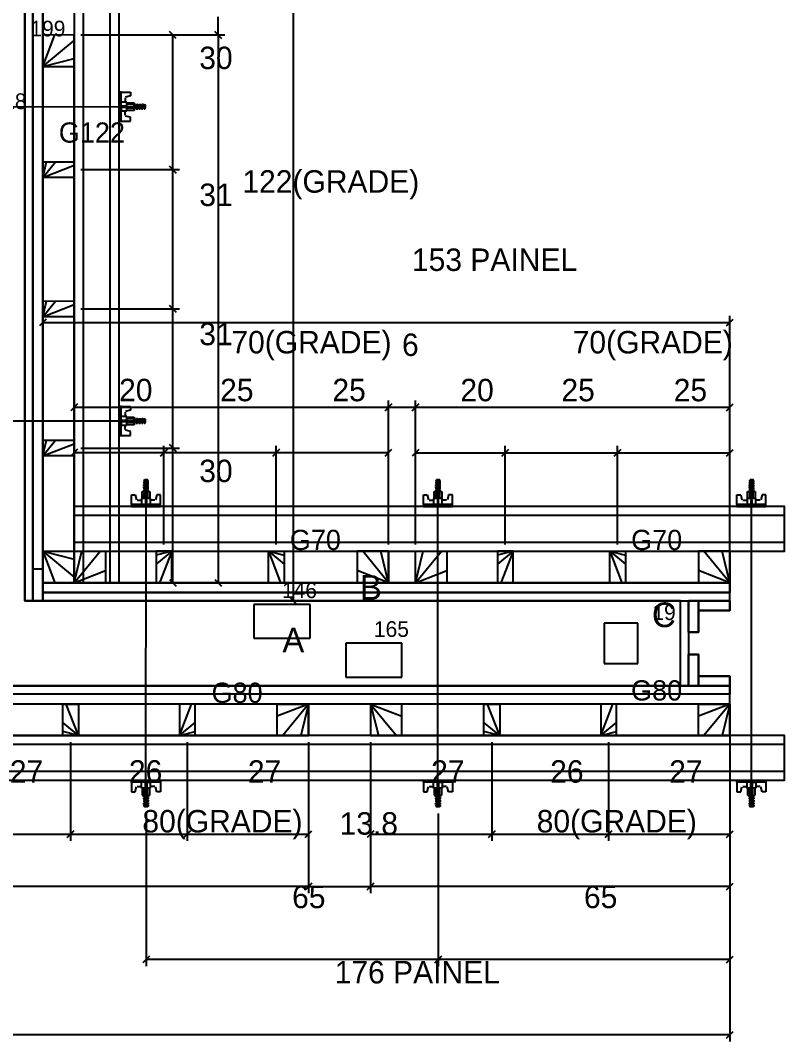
# Model space of a CAD drawing. Header units: metres. Extents: x 2184 to 8074, y 3881 to 5760.
# Drawn here: x 5577.9 to 5918.2, y 5028.8 to 5483.7 of the extents above; entities that cross this region are included whole.
import ezdxf

# ---------------------------------------------------------------- set-up
doc = ezdxf.new("R2010")
doc.units = ezdxf.units.M

msp = doc.modelspace()

# ---------------------------------------------------------------- linework, layer by layer
at = {"layer": 'CHAPA', "color": 1}
for points in [[(5579.84, 5645.24), (5579.84, 5225.24), (5583.44, 5225.24), (5583.44, 5645.24), (5579.84, 5645.24)], [(5587.84, 5225.24), (5893.84, 5225.24), (5893.84, 5228.84), (5587.84, 5228.84), (5587.84, 5225.24)], [(5875.44, 5187.24), (5871.84, 5187.24), (5871.84, 5225.24), (5875.44, 5225.24), (5875.44, 5187.24)], [(5541.84, 5187.24), (5893.84, 5187.24), (5893.84, 5183.64), (5541.84, 5183.64), (5541.84, 5187.24)]]:
    msp.add_lwpolyline(points, dxfattribs=at)
at = {"layer": 'CONCRETO', "color": 2}
msp.add_lwpolyline([(5871.84, 5187.24), (5871.84, 5225.24), (5579.84, 5225.24), (5579.84, 5623.24), (5541.84, 5623.24), (5541.84, 5187.24), (5871.84, 5187.24)], dxfattribs=at)
at = {"layer": 'COTA', "color": 241}
for p, q in [((5699.33, 5645.24), (5699.33, 5225.24)), ((5665.97, 5477.25), (5665.97, 5485.26)), ((5604.83, 5477.25), (5668.97, 5477.25)), ((5604.84, 5477.25), (5648.78, 5477.25)), ((5604.84, 5477.25), (5668.97, 5477.25)), ((5645.78, 5417.25), (5645.78, 5477.25)), ((5665.97, 5477.25), (5665.97, 5233.25)), ((5604.84, 5417.25), (5648.78, 5417.25)), ((5604.84, 5417.25), (5648.78, 5417.25)), ((5645.78, 5355.25), (5645.78, 5417.25)), ((5604.84, 5355.25), (5648.78, 5355.25)), ((5604.84, 5355.25), (5648.78, 5355.25)), ((5645.78, 5293.25), (5645.78, 5355.25)), ((5587.84, 5228.24), (5587.84, 5352.11)), ((5893.84, 5228.24), (5893.84, 5352.11)), ((5587.84, 5349.11), (5893.84, 5349.11)), ((5601.85, 5250.22), (5601.85, 5314.37)), ((5741.85, 5250.25), (5741.85, 5314.37)), ((5741.85, 5250.25), (5741.85, 5314.36)), ((5753.84, 5250.24), (5753.84, 5314.36)), ((5753.84, 5250.21), (5753.84, 5314.36)), ((5893.84, 5250.23), (5893.84, 5314.36)), ((5741.85, 5311.37), (5601.85, 5311.37)), ((5753.84, 5311.36), (5741.85, 5311.36)), ((5893.84, 5311.36), (5753.84, 5311.36)), ((5601.85, 5250.25), (5601.85, 5294.18)), ((5601.85, 5291.18), (5641.85, 5291.18)), ((5604.84, 5293.25), (5648.78, 5293.25)), ((5604.84, 5293.25), (5648.78, 5293.25)), ((5641.85, 5250.25), (5641.85, 5294.18)), ((5641.85, 5250.25), (5641.85, 5294.18)), ((5641.85, 5291.18), (5691.85, 5291.18)), ((5645.78, 5233.25), (5645.78, 5293.25)), ((5691.85, 5250.25), (5691.85, 5294.18)), ((5691.85, 5250.25), (5691.85, 5294.18)), ((5691.85, 5291.18), (5741.85, 5291.18)), ((5741.85, 5250.25), (5741.85, 5294.18)), ((5753.84, 5250.24), (5753.84, 5294.16)), ((5753.84, 5291.16), (5793.84, 5291.16)), ((5793.84, 5250.24), (5793.84, 5294.16)), ((5793.84, 5250.24), (5793.84, 5294.16)), ((5793.84, 5291.16), (5843.84, 5291.16)), ((5843.84, 5250.24), (5843.84, 5294.16)), ((5843.84, 5250.24), (5843.84, 5294.16)), ((5843.84, 5291.16), (5893.84, 5291.16)), ((5893.84, 5250.23), (5893.84, 5294.16)), ((5604.85, 5233.25), (5648.78, 5233.25)), ((5604.85, 5233.25), (5668.97, 5233.25)), ((5590.84, 5225.24), (5702.33, 5225.24)), ((5893.84, 5176.19), (5893.84, 5028.83)), ((5893.84, 5176.19), (5893.84, 5062.36)), ((5600.22, 5162.19), (5600.22, 5118.27)), ((5600.22, 5162.19), (5600.22, 5118.27)), ((5652.22, 5162.19), (5652.22, 5118.27)), ((5652.22, 5162.19), (5652.22, 5118.27)), ((5706.22, 5162.2), (5706.22, 5094.97)), ((5706.22, 5162.2), (5706.22, 5118.27)), ((5706.24, 5162.19), (5706.24, 5094.97)), ((5733.82, 5162.19), (5733.82, 5118.27)), ((5733.82, 5162.19), (5733.82, 5094.97)), ((5733.84, 5162.24), (5733.84, 5094.97)), ((5787.82, 5162.19), (5787.82, 5118.27)), ((5787.82, 5162.19), (5787.82, 5118.27)), ((5839.82, 5162.19), (5839.82, 5118.27)), ((5839.82, 5162.19), (5839.82, 5118.27)), ((5893.82, 5162.2), (5893.82, 5118.27)), ((5893.84, 5162.19), (5893.84, 5094.97)), ((5633.91, 5130.44), (5633.91, 5062.36)), ((5763.91, 5130.44), (5763.91, 5062.36)), ((5763.91, 5130.44), (5763.91, 5062.36)), ((5546.22, 5121.27), (5600.22, 5121.27)), ((5600.22, 5121.27), (5652.22, 5121.27)), ((5652.22, 5121.27), (5706.22, 5121.27)), ((5733.82, 5121.27), (5787.82, 5121.27)), ((5787.82, 5121.27), (5839.82, 5121.27)), ((5839.82, 5121.27), (5893.82, 5121.27)), ((5706.22, 5097.97), (5546.22, 5097.97)), ((5706.24, 5097.97), (5733.84, 5097.97)), ((5893.84, 5097.97), (5733.82, 5097.97)), ((5763.91, 5065.36), (5633.91, 5065.36)), ((5893.84, 5065.36), (5763.91, 5065.36)), ((5893.84, 5031.83), (5541.84, 5031.83))]:
    msp.add_line(p, q, dxfattribs=at)
at = {"layer": 'COTA'}
for p, q in [((5647.28, 5475.75), (5644.28, 5478.75)), ((5667.47, 5475.75), (5664.47, 5478.75)), ((5664.47, 5478.75), (5667.47, 5475.75)), ((5644.28, 5418.75), (5647.28, 5415.75)), ((5647.28, 5415.75), (5644.28, 5418.75)), ((5647.28, 5353.75), (5644.28, 5356.75)), ((5644.28, 5356.75), (5647.28, 5353.75)), ((5589.34, 5350.61), (5586.34, 5347.61)), ((5892.34, 5347.61), (5895.34, 5350.61)), ((5603.35, 5312.87), (5600.35, 5309.87)), ((5740.35, 5309.87), (5743.35, 5312.87)), ((5743.35, 5312.86), (5740.35, 5309.86)), ((5752.34, 5309.86), (5755.34, 5312.86)), ((5755.34, 5312.86), (5752.34, 5309.86)), ((5892.34, 5309.86), (5895.34, 5312.86)), ((5603.35, 5292.68), (5600.35, 5289.68)), ((5643.35, 5292.68), (5640.35, 5289.68)), ((5640.35, 5289.68), (5643.35, 5292.68)), ((5644.28, 5294.75), (5647.28, 5291.75)), ((5647.28, 5291.75), (5644.28, 5294.75)), ((5690.35, 5289.68), (5693.35, 5292.68)), ((5693.35, 5292.68), (5690.35, 5289.68)), ((5740.35, 5289.68), (5743.35, 5292.68)), ((5755.34, 5292.66), (5752.34, 5289.66)), ((5795.34, 5292.66), (5792.34, 5289.66)), ((5792.34, 5289.66), (5795.34, 5292.66)), ((5842.34, 5289.66), (5845.34, 5292.66)), ((5845.34, 5292.66), (5842.34, 5289.66)), ((5892.34, 5289.66), (5895.34, 5292.66)), ((5644.28, 5234.75), (5647.28, 5231.75)), ((5664.47, 5234.75), (5667.47, 5231.75)), ((5697.83, 5226.74), (5700.83, 5223.74)), ((5601.72, 5122.77), (5598.72, 5119.77)), ((5598.72, 5119.77), (5601.72, 5122.77)), ((5653.72, 5122.77), (5650.72, 5119.77)), ((5650.72, 5119.77), (5653.72, 5122.77)), ((5704.72, 5119.77), (5707.72, 5122.77)), ((5735.32, 5122.77), (5732.32, 5119.77)), ((5786.32, 5119.77), (5789.32, 5122.77)), ((5789.32, 5122.77), (5786.32, 5119.77)), ((5838.32, 5119.77), (5841.32, 5122.77)), ((5841.32, 5122.77), (5838.32, 5119.77)), ((5892.32, 5119.77), (5895.32, 5122.77)), ((5704.72, 5096.47), (5707.72, 5099.47)), ((5707.74, 5099.47), (5704.74, 5096.47)), ((5735.32, 5099.47), (5732.32, 5096.47)), ((5732.34, 5096.47), (5735.34, 5099.47)), ((5892.34, 5096.47), (5895.34, 5099.47)), ((5635.41, 5066.86), (5632.41, 5063.86)), ((5762.41, 5063.86), (5765.41, 5066.86)), ((5765.41, 5066.86), (5762.41, 5063.86)), ((5892.34, 5063.86), (5895.34, 5066.86)), ((5892.34, 5030.33), (5895.34, 5033.33))]:
    msp.add_line(p, q, dxfattribs=at)
at = {"layer": 'COTA', "color": 180}
for p, q in [((5681.88, 5223.54), (5681.88, 5208.54)), ((5706.88, 5223.54), (5681.88, 5223.54)), ((5706.88, 5208.54), (5706.88, 5223.54)), ((5852.84, 5215.24), (5837.84, 5215.24)), ((5837.84, 5215.24), (5837.84, 5197.24)), ((5852.84, 5197.24), (5852.84, 5215.24)), ((5681.88, 5208.54), (5706.88, 5208.54)), ((5722.81, 5206.24), (5722.81, 5191.24)), ((5747.81, 5206.24), (5722.81, 5206.24)), ((5747.81, 5191.24), (5747.81, 5206.24)), ((5837.84, 5197.24), (5852.84, 5197.24)), ((5722.81, 5191.24), (5747.81, 5191.24))]:
    msp.add_line(p, q, dxfattribs=at)
at = {"layer": 'Hachura'}
for p, q in [((5622.74, 5451.78), (5621.83, 5451.78)), ((5621.83, 5451.78), (5621.83, 5438.88)), ((5622.75, 5451.64), (5621.83, 5451.64)), ((5622.75, 5451.43), (5621.83, 5451.43)), ((5622.75, 5451.09), (5621.83, 5451.09)), ((5621.83, 5450.83), (5621.83, 5443.01)), ((5622.75, 5450.63), (5621.83, 5450.63)), ((5622.75, 5449.79), (5621.83, 5449.79)), ((5622.74, 5451.78), (5626.99, 5451.78)), ((5622.74, 5438.88), (5622.74, 5451.78)), ((5626.99, 5450.1), (5624.78, 5449.52)), ((5626.99, 5451.78), (5626.99, 5450.1)), ((5622.75, 5448.35), (5621.83, 5448.35)), ((5622.74, 5445.32), (5621.83, 5445.32)), ((5622.61, 5446.3), (5622.18, 5446.3)), ((5625.32, 5447.26), (5622.74, 5447.26)), ((5624.74, 5445.53), (5622.74, 5445.53)), ((5622.74, 5445.33), (5622.74, 5443.39)), ((5624.54, 5449.21), (5624.54, 5447.26)), ((5625.32, 5443.39), (5625.32, 5447.26)), ((5625.32, 5447.26), (5625.32, 5447.01)), ((5625.32, 5447.26), (5625.32, 5447.01)), ((5625.32, 5447.01), (5628.54, 5447.01)), ((5628.54, 5446.23), (5625.32, 5446.23)), ((5628.47, 5447.01), (5628.47, 5443.65)), ((5628.54, 5447.01), (5628.54, 5443.65)), ((5629.19, 5446.23), (5628.54, 5446.23)), ((5629.51, 5444.3), (5628.54, 5446.23)), ((5628.54, 5445.46), (5629.17, 5444.19)), ((5628.54, 5445.2), (5628.99, 5444.3)), ((5629.19, 5446.23), (5630.15, 5444.3)), ((5629.26, 5446.33), (5630.34, 5444.19)), ((5630.58, 5444.22), (5629.49, 5446.39)), ((5630.13, 5446.23), (5629.7, 5446.23)), ((5630.67, 5444.3), (5629.7, 5446.23)), ((5630.13, 5446.23), (5630.35, 5446.23)), ((5630.35, 5446.23), (5631.31, 5444.3)), ((5630.43, 5446.33), (5631.5, 5444.19)), ((5631.74, 5444.22), (5630.65, 5446.39)), ((5631.83, 5444.3), (5630.86, 5446.23)), ((5630.86, 5446.23), (5631.51, 5446.23)), ((5631.51, 5446.23), (5632.47, 5444.3)), ((5631.59, 5446.33), (5632.66, 5444.19)), ((5632.9, 5444.22), (5631.82, 5446.39)), ((5632.99, 5444.3), (5632.02, 5446.23)), ((5632.67, 5446.23), (5632.02, 5446.23)), ((5632.99, 5444.3), (5632.02, 5446.23)), ((5632.67, 5446.23), (5633.31, 5444.94)), ((5632.75, 5446.33), (5633.31, 5445.2)), ((5633.31, 5445.72), (5632.98, 5446.39)), ((5633.31, 5445.97), (5633.18, 5446.23)), ((5633.31, 5446.23), (5633.31, 5444.29)), ((5633.31, 5446.23), (5633.63, 5445.91)), ((5633.63, 5444.62), (5633.63, 5445.91)), ((5622.75, 5442.29), (5621.83, 5442.29)), ((5622.75, 5440.87), (5621.83, 5440.87)), ((5621.98, 5444.37), (5622.42, 5444.37)), ((5622.42, 5444.37), (5622.63, 5444.37)), ((5622.74, 5445.02), (5624.74, 5445.02)), ((5622.74, 5444.04), (5622.74, 5444.68)), ((5622.74, 5438.88), (5622.74, 5444.04)), ((5622.74, 5443.39), (5625.32, 5443.39)), ((5624.54, 5441.45), (5624.54, 5443.39)), ((5626.99, 5440.56), (5624.78, 5441.14)), ((5628.54, 5444.68), (5625.32, 5444.68)), ((5628.54, 5443.65), (5625.32, 5443.65)), ((5628.54, 5444.3), (5628.99, 5444.3)), ((5629.51, 5444.3), (5630.15, 5444.3)), ((5630.67, 5444.3), (5631.31, 5444.3)), ((5631.1, 5444.3), (5631.31, 5444.3)), ((5631.83, 5444.3), (5632.47, 5444.3)), ((5632.99, 5444.3), (5633.31, 5444.3)), ((5633.31, 5444.29), (5633.63, 5444.62)), ((5622.75, 5440.03), (5621.83, 5440.03)), ((5622.75, 5439.57), (5621.83, 5439.57)), ((5622.75, 5439.23), (5621.83, 5439.23)), ((5622.75, 5439.02), (5621.83, 5439.02)), ((5621.83, 5438.88), (5626.97, 5438.88)), ((5626.99, 5438.88), (5626.99, 5440.56)), ((5622.73, 5311.64), (5621.8, 5311.64)), ((5622.73, 5311.43), (5621.8, 5311.43)), ((5622.73, 5311.09), (5621.8, 5311.09)), ((5622.73, 5310.63), (5621.8, 5310.63)), ((5622.73, 5309.79), (5621.8, 5309.79)), ((5622.71, 5311.78), (5621.81, 5311.78)), ((5621.81, 5311.78), (5621.81, 5298.88)), ((5621.81, 5310.83), (5621.81, 5303.01)), ((5622.71, 5311.78), (5626.97, 5311.78)), ((5622.71, 5298.88), (5622.71, 5311.78)), ((5624.52, 5309.21), (5624.52, 5307.26)), ((5626.97, 5310.1), (5624.76, 5309.52)), ((5626.97, 5311.78), (5626.97, 5310.1)), ((5622.73, 5308.35), (5621.81, 5308.35)), ((5622.71, 5305.32), (5621.81, 5305.32)), ((5621.96, 5304.37), (5622.39, 5304.37)), ((5622.58, 5306.3), (5622.15, 5306.3)), ((5622.39, 5304.37), (5622.6, 5304.37)), ((5625.29, 5307.26), (5622.71, 5307.26)), ((5624.71, 5305.53), (5622.71, 5305.53)), ((5622.71, 5305.33), (5622.71, 5303.39)), ((5622.71, 5305.02), (5624.71, 5305.02)), ((5622.71, 5304.04), (5622.71, 5304.68)), ((5625.29, 5307.26), (5625.29, 5307.01)), ((5625.29, 5307.26), (5625.29, 5307.01)), ((5625.29, 5303.39), (5625.29, 5307.26)), ((5625.29, 5307.01), (5628.51, 5307.01)), ((5628.51, 5306.23), (5625.29, 5306.23)), ((5628.51, 5304.68), (5625.29, 5304.68)), ((5628.45, 5307.01), (5628.45, 5303.65)), ((5628.51, 5307.01), (5628.51, 5303.65)), ((5629.48, 5304.3), (5628.51, 5306.23)), ((5629.16, 5306.23), (5628.51, 5306.23)), ((5628.51, 5305.46), (5629.15, 5304.19)), ((5628.51, 5305.2), (5628.97, 5304.3)), ((5628.51, 5304.3), (5628.97, 5304.3)), ((5629.16, 5306.23), (5630.13, 5304.3)), ((5629.24, 5306.33), (5630.31, 5304.19)), ((5630.55, 5304.22), (5629.47, 5306.39)), ((5629.48, 5304.3), (5630.13, 5304.3)), ((5630.11, 5306.23), (5629.67, 5306.23)), ((5630.64, 5304.3), (5629.67, 5306.23)), ((5630.11, 5306.23), (5630.32, 5306.23)), ((5630.32, 5306.23), (5631.29, 5304.3)), ((5630.4, 5306.33), (5631.47, 5304.19)), ((5631.71, 5304.22), (5630.63, 5306.39)), ((5630.64, 5304.3), (5631.29, 5304.3)), ((5631.8, 5304.3), (5630.84, 5306.23)), ((5630.84, 5306.23), (5631.48, 5306.23)), ((5631.08, 5304.3), (5631.29, 5304.3)), ((5631.48, 5306.23), (5632.45, 5304.3)), ((5631.56, 5306.33), (5632.63, 5304.19)), ((5632.87, 5304.22), (5631.79, 5306.39)), ((5631.8, 5304.3), (5632.45, 5304.3)), ((5632.96, 5304.3), (5632, 5306.23)), ((5632.96, 5304.3), (5632, 5306.23)), ((5632.64, 5306.23), (5632, 5306.23)), ((5632.64, 5306.23), (5633.29, 5304.94)), ((5632.72, 5306.33), (5633.29, 5305.2)), ((5633.29, 5305.72), (5632.95, 5306.39)), ((5632.96, 5304.3), (5633.29, 5304.3)), ((5633.29, 5305.97), (5633.16, 5306.23)), ((5633.28, 5306.23), (5633.28, 5304.29)), ((5633.28, 5306.23), (5633.61, 5305.91)), ((5633.28, 5304.29), (5633.61, 5304.62)), ((5633.61, 5304.62), (5633.61, 5305.91)), ((5622.73, 5302.29), (5621.8, 5302.29)), ((5622.73, 5300.87), (5621.8, 5300.87)), ((5622.73, 5300.03), (5621.8, 5300.03)), ((5622.73, 5299.57), (5621.8, 5299.57)), ((5622.71, 5298.88), (5622.71, 5304.04)), ((5622.71, 5303.39), (5625.29, 5303.39)), ((5624.52, 5301.45), (5624.52, 5303.39)), ((5626.97, 5300.56), (5624.76, 5301.14)), ((5628.51, 5303.65), (5625.29, 5303.65)), ((5626.97, 5298.88), (5626.97, 5300.56)), ((5622.73, 5299.23), (5621.8, 5299.23)), ((5622.73, 5299.02), (5621.8, 5299.02)), ((5621.81, 5298.88), (5626.94, 5298.88)), ((5633.46, 5278.72), (5632.78, 5278.38)), ((5634.95, 5278.3), (5632.78, 5277.22)), ((5634.95, 5277.14), (5632.78, 5276.06)), ((5632.84, 5278.15), (5633.97, 5278.72)), ((5632.84, 5276.99), (5634.98, 5278.06)), ((5632.84, 5275.83), (5634.98, 5276.9)), ((5632.94, 5278.71), (5633.27, 5279.04)), ((5633.2, 5278.72), (5632.94, 5278.59)), ((5632.94, 5278.07), (5634.23, 5278.72)), ((5632.94, 5278.71), (5634.88, 5278.71)), ((5634.88, 5278.39), (5632.94, 5277.43)), ((5634.88, 5278.39), (5632.94, 5277.43)), ((5632.94, 5278.07), (5632.94, 5277.43)), ((5632.94, 5276.91), (5634.88, 5277.88)), ((5634.88, 5277.23), (5632.94, 5276.27)), ((5632.94, 5276.27), (5632.94, 5276.91)), ((5634.56, 5279.04), (5633.27, 5279.04)), ((5634.88, 5278.71), (5634.56, 5279.04)), ((5634.88, 5278.39), (5634.88, 5278.72)), ((5634.88, 5277.23), (5634.88, 5277.88)), ((5763.46, 5278.72), (5762.78, 5278.38)), ((5764.95, 5278.3), (5762.78, 5277.22)), ((5764.95, 5277.14), (5762.78, 5276.06)), ((5762.84, 5278.15), (5763.97, 5278.72)), ((5762.84, 5276.99), (5764.98, 5278.06)), ((5762.84, 5275.83), (5764.98, 5276.9)), ((5762.94, 5278.71), (5763.27, 5279.04)), ((5763.2, 5278.72), (5762.94, 5278.59)), ((5762.94, 5278.07), (5764.23, 5278.72)), ((5762.94, 5278.71), (5764.88, 5278.71)), ((5764.88, 5278.39), (5762.94, 5277.43)), ((5764.88, 5278.39), (5762.94, 5277.43)), ((5762.94, 5278.07), (5762.94, 5277.43)), ((5762.94, 5276.91), (5764.88, 5277.88)), ((5764.88, 5277.23), (5762.94, 5276.27)), ((5762.94, 5276.27), (5762.94, 5276.91)), ((5764.56, 5279.04), (5763.27, 5279.04)), ((5764.88, 5278.71), (5764.56, 5279.04)), ((5764.88, 5278.39), (5764.88, 5278.72)), ((5764.88, 5277.23), (5764.88, 5277.88)), ((5903.06, 5278.72), (5902.38, 5278.38)), ((5904.55, 5278.3), (5902.38, 5277.22)), ((5904.55, 5277.14), (5902.38, 5276.06)), ((5902.44, 5278.15), (5903.57, 5278.72)), ((5902.44, 5276.99), (5904.58, 5278.06)), ((5902.44, 5275.83), (5904.58, 5276.9)), ((5902.54, 5278.71), (5902.87, 5279.04)), ((5902.54, 5278.07), (5903.83, 5278.72)), ((5902.8, 5278.72), (5902.54, 5278.59)), ((5902.54, 5278.71), (5904.48, 5278.71)), ((5904.48, 5278.39), (5902.54, 5277.43)), ((5904.48, 5278.39), (5902.54, 5277.43)), ((5902.54, 5278.07), (5902.54, 5277.43)), ((5902.54, 5276.91), (5904.48, 5277.88)), ((5904.48, 5277.23), (5902.54, 5276.27)), ((5902.54, 5276.27), (5902.54, 5276.91)), ((5904.16, 5279.04), (5902.87, 5279.04)), ((5904.48, 5278.71), (5904.16, 5279.04)), ((5904.48, 5278.39), (5904.48, 5278.72)), ((5904.48, 5277.23), (5904.48, 5277.88)), ((5627.4, 5268.14), (5627.4, 5272.4)), ((5627.4, 5272.4), (5629.07, 5272.4)), ((5629.07, 5272.4), (5629.65, 5270.19)), ((5632.17, 5273.94), (5635.52, 5273.94)), ((5632.17, 5270.72), (5632.17, 5273.94)), ((5632.17, 5273.88), (5635.52, 5273.88)), ((5634.95, 5275.98), (5632.78, 5274.9)), ((5632.84, 5274.67), (5634.98, 5275.74)), ((5632.94, 5275.75), (5634.88, 5276.72)), ((5634.88, 5276.07), (5632.94, 5275.11)), ((5632.94, 5275.54), (5632.94, 5275.75)), ((5632.94, 5274.59), (5634.88, 5275.56)), ((5632.94, 5275.54), (5632.94, 5275.11)), ((5634.88, 5274.91), (5632.94, 5273.94)), ((5632.94, 5274.59), (5632.94, 5273.94)), ((5632.94, 5273.94), (5632.94, 5270.72)), ((5633.72, 5273.94), (5634.98, 5274.58)), ((5633.97, 5273.94), (5634.88, 5274.4)), ((5634.49, 5273.94), (5634.49, 5270.72)), ((5634.88, 5276.07), (5634.88, 5276.72)), ((5634.88, 5276.51), (5634.88, 5276.72)), ((5634.88, 5274.91), (5634.88, 5275.56)), ((5634.88, 5273.94), (5634.88, 5274.4)), ((5635.52, 5273.94), (5635.52, 5270.72)), ((5638.62, 5272.4), (5638.04, 5270.19)), ((5640.29, 5272.4), (5638.62, 5272.4)), ((5640.29, 5267.24), (5640.29, 5272.37)), ((5757.4, 5268.14), (5757.4, 5272.4)), ((5757.4, 5272.4), (5759.07, 5272.4)), ((5759.07, 5272.4), (5759.65, 5270.19)), ((5762.17, 5273.94), (5765.52, 5273.94)), ((5762.17, 5270.72), (5762.17, 5273.94)), ((5762.17, 5273.88), (5765.52, 5273.88)), ((5764.95, 5275.98), (5762.78, 5274.9)), ((5762.84, 5274.67), (5764.98, 5275.74)), ((5762.94, 5275.75), (5764.88, 5276.72)), ((5764.88, 5276.07), (5762.94, 5275.11)), ((5762.94, 5275.54), (5762.94, 5275.75)), ((5762.94, 5274.59), (5764.88, 5275.56)), ((5762.94, 5275.54), (5762.94, 5275.11)), ((5764.88, 5274.91), (5762.94, 5273.94)), ((5762.94, 5274.59), (5762.94, 5273.94)), ((5762.94, 5273.94), (5762.94, 5270.72)), ((5763.72, 5273.94), (5764.98, 5274.58)), ((5763.97, 5273.94), (5764.88, 5274.4)), ((5764.49, 5273.94), (5764.49, 5270.72)), ((5764.88, 5276.07), (5764.88, 5276.72)), ((5764.88, 5276.51), (5764.88, 5276.72)), ((5764.88, 5274.91), (5764.88, 5275.56)), ((5764.88, 5273.94), (5764.88, 5274.4)), ((5765.52, 5273.94), (5765.52, 5270.72)), ((5768.62, 5272.4), (5768.04, 5270.19)), ((5770.29, 5272.4), (5768.62, 5272.4)), ((5770.29, 5267.24), (5770.29, 5272.37)), ((5897, 5268.14), (5897, 5272.4)), ((5897, 5272.4), (5898.67, 5272.4)), ((5898.67, 5272.4), (5899.25, 5270.19)), ((5901.77, 5273.94), (5905.12, 5273.94)), ((5901.77, 5270.72), (5901.77, 5273.94)), ((5901.77, 5273.88), (5905.12, 5273.88)), ((5904.55, 5275.98), (5902.38, 5274.9)), ((5902.44, 5274.67), (5904.58, 5275.74)), ((5902.54, 5275.75), (5904.48, 5276.72)), ((5904.48, 5276.07), (5902.54, 5275.11)), ((5902.54, 5275.54), (5902.54, 5275.75)), ((5902.54, 5274.59), (5904.48, 5275.56)), ((5902.54, 5275.54), (5902.54, 5275.11)), ((5904.48, 5274.91), (5902.54, 5273.94)), ((5902.54, 5274.59), (5902.54, 5273.94)), ((5902.54, 5273.94), (5902.54, 5270.72)), ((5903.32, 5273.94), (5904.58, 5274.58)), ((5903.57, 5273.94), (5904.48, 5274.4)), ((5904.09, 5273.94), (5904.09, 5270.72)), ((5904.48, 5276.51), (5904.48, 5276.72)), ((5904.48, 5276.07), (5904.48, 5276.72)), ((5904.48, 5274.91), (5904.48, 5275.56)), ((5904.48, 5273.94), (5904.48, 5274.4)), ((5905.12, 5273.94), (5905.12, 5270.72)), ((5908.22, 5272.4), (5907.64, 5270.19)), ((5909.89, 5272.4), (5908.22, 5272.4)), ((5909.89, 5267.24), (5909.89, 5272.37)), ((5627.4, 5268.14), (5627.4, 5267.24)), ((5640.29, 5268.14), (5627.4, 5268.14)), ((5627.53, 5268.16), (5627.53, 5267.23)), ((5627.74, 5268.16), (5627.74, 5267.23)), ((5628.08, 5268.16), (5628.08, 5267.23)), ((5628.54, 5268.16), (5628.54, 5267.23)), ((5629.39, 5268.16), (5629.39, 5267.23)), ((5629.97, 5269.95), (5631.91, 5269.95)), ((5630.82, 5268.16), (5630.82, 5267.24)), ((5631.91, 5270.72), (5632.17, 5270.72)), ((5631.91, 5270.72), (5631.91, 5268.14)), ((5631.91, 5270.72), (5632.17, 5270.72)), ((5635.78, 5270.72), (5631.91, 5270.72)), ((5632.87, 5268.01), (5632.87, 5267.58)), ((5633.64, 5270.14), (5633.64, 5268.14)), ((5633.85, 5268.14), (5633.85, 5267.24)), ((5633.85, 5268.14), (5635.78, 5268.14)), ((5634.16, 5268.14), (5634.16, 5270.14)), ((5635.14, 5268.14), (5634.49, 5268.14)), ((5634.81, 5267.82), (5634.81, 5268.03)), ((5634.81, 5267.39), (5634.81, 5267.82)), ((5640.29, 5268.14), (5635.14, 5268.14)), ((5635.78, 5268.14), (5635.78, 5270.72)), ((5637.72, 5269.95), (5635.78, 5269.95)), ((5636.89, 5268.16), (5636.89, 5267.23)), ((5638.3, 5268.16), (5638.3, 5267.23)), ((5639.14, 5268.16), (5639.14, 5267.23)), ((5639.61, 5268.16), (5639.61, 5267.23)), ((5639.94, 5268.16), (5639.94, 5267.23)), ((5640.15, 5268.16), (5640.15, 5267.23)), ((5770.29, 5268.14), (5757.4, 5268.14)), ((5757.4, 5268.14), (5757.4, 5267.24)), ((5757.53, 5268.16), (5757.53, 5267.23)), ((5757.74, 5268.16), (5757.74, 5267.23)), ((5758.08, 5268.16), (5758.08, 5267.23)), ((5758.54, 5268.16), (5758.54, 5267.23)), ((5759.39, 5268.16), (5759.39, 5267.23)), ((5759.97, 5269.95), (5761.91, 5269.95)), ((5760.82, 5268.16), (5760.82, 5267.24)), ((5761.91, 5270.72), (5762.17, 5270.72)), ((5765.78, 5270.72), (5761.91, 5270.72)), ((5761.91, 5270.72), (5762.17, 5270.72)), ((5761.91, 5270.72), (5761.91, 5268.14)), ((5762.87, 5268.01), (5762.87, 5267.58)), ((5763.64, 5270.14), (5763.64, 5268.14)), ((5763.85, 5268.14), (5763.85, 5267.24)), ((5763.85, 5268.14), (5765.78, 5268.14)), ((5764.16, 5268.14), (5764.16, 5270.14)), ((5765.14, 5268.14), (5764.49, 5268.14)), ((5764.81, 5267.82), (5764.81, 5268.03)), ((5764.81, 5267.39), (5764.81, 5267.82)), ((5770.29, 5268.14), (5765.14, 5268.14)), ((5765.78, 5268.14), (5765.78, 5270.72)), ((5767.72, 5269.95), (5765.78, 5269.95)), ((5766.89, 5268.16), (5766.89, 5267.23)), ((5768.3, 5268.16), (5768.3, 5267.23)), ((5769.14, 5268.16), (5769.14, 5267.23)), ((5769.61, 5268.16), (5769.61, 5267.23)), ((5769.94, 5268.16), (5769.94, 5267.23)), ((5770.15, 5268.16), (5770.15, 5267.23)), ((5897, 5268.14), (5897, 5267.24)), ((5909.89, 5268.14), (5897, 5268.14)), ((5897.13, 5268.16), (5897.13, 5267.23)), ((5897.34, 5268.16), (5897.34, 5267.23)), ((5897.68, 5268.16), (5897.68, 5267.23)), ((5898.14, 5268.16), (5898.14, 5267.23)), ((5898.99, 5268.16), (5898.99, 5267.23)), ((5899.57, 5269.95), (5901.51, 5269.95)), ((5900.42, 5268.16), (5900.42, 5267.24)), ((5905.38, 5270.72), (5901.51, 5270.72)), ((5901.51, 5270.72), (5901.51, 5268.14)), ((5901.51, 5270.72), (5901.77, 5270.72)), ((5901.51, 5270.72), (5901.77, 5270.72)), ((5902.47, 5268.01), (5902.47, 5267.58)), ((5903.24, 5270.14), (5903.24, 5268.14)), ((5903.44, 5268.14), (5905.38, 5268.14)), ((5903.45, 5268.14), (5903.45, 5267.24)), ((5903.76, 5268.14), (5903.76, 5270.14)), ((5904.73, 5268.14), (5904.09, 5268.14)), ((5904.4, 5267.82), (5904.4, 5268.03)), ((5904.4, 5267.39), (5904.4, 5267.82)), ((5909.89, 5268.14), (5904.73, 5268.14)), ((5905.38, 5268.14), (5905.38, 5270.72)), ((5907.32, 5269.95), (5905.38, 5269.95)), ((5906.48, 5268.16), (5906.48, 5267.23)), ((5907.9, 5268.16), (5907.9, 5267.23)), ((5908.74, 5268.16), (5908.74, 5267.23)), ((5909.21, 5268.16), (5909.21, 5267.23)), ((5909.54, 5268.16), (5909.54, 5267.23)), ((5909.75, 5268.16), (5909.75, 5267.23)), ((5627.4, 5267.24), (5640.29, 5267.24)), ((5628.35, 5267.24), (5636.16, 5267.24)), ((5757.4, 5267.24), (5770.29, 5267.24)), ((5758.35, 5267.24), (5766.16, 5267.24)), ((5897, 5267.24), (5909.89, 5267.24)), ((5897.95, 5267.24), (5905.76, 5267.24)), ((5627.39, 5145.24), (5640.28, 5145.24)), ((5627.39, 5144.33), (5627.39, 5145.24)), ((5627.53, 5144.32), (5627.53, 5145.24)), ((5627.74, 5144.32), (5627.74, 5145.24)), ((5628.07, 5144.32), (5628.07, 5145.24)), ((5628.34, 5145.24), (5636.16, 5145.24)), ((5628.54, 5144.32), (5628.54, 5145.24)), ((5629.38, 5144.32), (5629.38, 5145.24)), ((5630.81, 5144.32), (5630.81, 5145.24)), ((5632.86, 5144.46), (5632.86, 5144.89)), ((5633.84, 5144.33), (5633.84, 5145.24)), ((5634.8, 5145.09), (5634.8, 5144.65)), ((5636.88, 5144.32), (5636.88, 5145.24)), ((5638.29, 5144.32), (5638.29, 5145.24)), ((5639.14, 5144.32), (5639.14, 5145.24)), ((5639.6, 5144.32), (5639.6, 5145.24)), ((5639.94, 5144.32), (5639.94, 5145.24)), ((5640.15, 5144.32), (5640.15, 5145.24)), ((5640.28, 5145.24), (5640.28, 5140.1)), ((5757.39, 5144.33), (5757.39, 5145.24)), ((5757.39, 5145.24), (5770.28, 5145.24)), ((5757.53, 5144.32), (5757.53, 5145.24)), ((5757.74, 5144.32), (5757.74, 5145.24)), ((5758.07, 5144.32), (5758.07, 5145.24)), ((5758.34, 5145.24), (5766.16, 5145.24)), ((5758.54, 5144.32), (5758.54, 5145.24)), ((5759.38, 5144.32), (5759.38, 5145.24)), ((5760.81, 5144.32), (5760.81, 5145.24)), ((5762.86, 5144.46), (5762.86, 5144.89)), ((5763.84, 5144.33), (5763.84, 5145.24)), ((5764.8, 5145.09), (5764.8, 5144.65)), ((5766.88, 5144.32), (5766.88, 5145.24)), ((5768.29, 5144.32), (5768.29, 5145.24)), ((5769.14, 5144.32), (5769.14, 5145.24)), ((5769.6, 5144.32), (5769.6, 5145.24)), ((5769.94, 5144.32), (5769.94, 5145.24)), ((5770.15, 5144.32), (5770.15, 5145.24)), ((5770.28, 5145.24), (5770.28, 5140.1)), ((5897, 5144.33), (5897, 5145.24)), ((5897, 5145.24), (5909.89, 5145.24)), ((5897.13, 5144.32), (5897.13, 5145.24)), ((5897.34, 5144.32), (5897.34, 5145.24)), ((5897.68, 5144.32), (5897.68, 5145.24)), ((5897.95, 5145.24), (5905.76, 5145.24)), ((5898.14, 5144.32), (5898.14, 5145.24)), ((5898.99, 5144.32), (5898.99, 5145.24)), ((5900.42, 5144.32), (5900.42, 5145.24)), ((5902.47, 5144.46), (5902.47, 5144.89)), ((5903.45, 5144.33), (5903.45, 5145.24)), ((5904.4, 5145.09), (5904.4, 5144.65)), ((5906.49, 5144.32), (5906.49, 5145.24)), ((5907.9, 5144.32), (5907.9, 5145.24)), ((5908.74, 5144.32), (5908.74, 5145.24)), ((5909.21, 5144.32), (5909.21, 5145.24)), ((5909.54, 5144.32), (5909.54, 5145.24)), ((5909.75, 5144.32), (5909.75, 5145.24)), ((5909.89, 5145.24), (5909.89, 5140.1)), ((5627.39, 5144.33), (5627.39, 5140.08)), ((5640.29, 5144.33), (5627.39, 5144.33)), ((5629.07, 5140.08), (5629.65, 5142.29)), ((5629.96, 5142.53), (5631.91, 5142.53)), ((5631.9, 5141.75), (5631.9, 5144.33)), ((5631.9, 5141.75), (5632.16, 5141.75)), ((5631.9, 5141.75), (5632.16, 5141.75)), ((5635.77, 5141.75), (5631.9, 5141.75)), ((5632.16, 5141.75), (5632.16, 5138.53)), ((5632.94, 5138.53), (5632.94, 5141.75)), ((5633.64, 5142.34), (5633.64, 5144.33)), ((5633.84, 5144.33), (5635.77, 5144.33)), ((5634.15, 5144.33), (5634.15, 5142.34)), ((5635.13, 5144.33), (5634.48, 5144.33)), ((5634.48, 5138.53), (5634.48, 5141.75)), ((5634.8, 5144.65), (5634.8, 5144.44)), ((5640.29, 5144.33), (5635.13, 5144.33)), ((5635.52, 5138.53), (5635.52, 5141.75)), ((5635.77, 5144.33), (5635.77, 5141.75)), ((5637.72, 5142.53), (5635.77, 5142.53)), ((5638.61, 5140.08), (5638.03, 5142.29)), ((5770.29, 5144.33), (5757.39, 5144.33)), ((5757.39, 5144.33), (5757.39, 5140.08)), ((5759.07, 5140.08), (5759.65, 5142.29)), ((5759.96, 5142.53), (5761.91, 5142.53)), ((5761.9, 5141.75), (5761.9, 5144.33)), ((5761.9, 5141.75), (5762.16, 5141.75)), ((5761.9, 5141.75), (5762.16, 5141.75)), ((5765.77, 5141.75), (5761.9, 5141.75)), ((5762.16, 5141.75), (5762.16, 5138.53)), ((5762.94, 5138.53), (5762.94, 5141.75)), ((5763.64, 5142.34), (5763.64, 5144.33)), ((5763.84, 5144.33), (5765.77, 5144.33)), ((5764.15, 5144.33), (5764.15, 5142.34)), ((5765.13, 5144.33), (5764.48, 5144.33)), ((5764.48, 5138.53), (5764.48, 5141.75)), ((5764.8, 5144.65), (5764.8, 5144.44)), ((5770.29, 5144.33), (5765.13, 5144.33)), ((5765.52, 5138.53), (5765.52, 5141.75)), ((5765.77, 5144.33), (5765.77, 5141.75)), ((5767.72, 5142.53), (5765.77, 5142.53)), ((5768.61, 5140.08), (5768.03, 5142.29)), ((5909.89, 5144.33), (5897, 5144.33)), ((5897, 5144.33), (5897, 5140.08)), ((5898.67, 5140.08), (5899.25, 5142.29)), ((5899.57, 5142.53), (5901.51, 5142.53)), ((5901.51, 5141.75), (5901.51, 5144.33)), ((5901.51, 5141.75), (5901.77, 5141.75)), ((5905.38, 5141.75), (5901.51, 5141.75)), ((5901.51, 5141.75), (5901.77, 5141.75)), ((5901.77, 5141.75), (5901.77, 5138.53)), ((5902.54, 5138.53), (5902.54, 5141.75)), ((5903.24, 5142.34), (5903.24, 5144.33)), ((5903.45, 5144.33), (5905.38, 5144.33)), ((5903.76, 5144.33), (5903.76, 5142.34)), ((5904.74, 5144.33), (5904.09, 5144.33)), ((5904.09, 5138.53), (5904.09, 5141.75)), ((5904.4, 5144.65), (5904.4, 5144.44)), ((5909.89, 5144.33), (5904.74, 5144.33)), ((5905.12, 5138.53), (5905.12, 5141.75)), ((5905.38, 5144.33), (5905.38, 5141.75)), ((5907.32, 5142.53), (5905.38, 5142.53)), ((5908.22, 5140.08), (5907.64, 5142.29)), ((5627.39, 5140.08), (5629.07, 5140.08)), ((5632.16, 5138.6), (5635.52, 5138.6)), ((5632.16, 5138.53), (5635.52, 5138.53)), ((5634.94, 5136.49), (5632.78, 5137.58)), ((5634.94, 5135.33), (5632.78, 5136.42)), ((5632.84, 5137.81), (5634.98, 5136.74)), ((5632.84, 5136.64), (5634.98, 5135.57)), ((5634.87, 5137.56), (5632.94, 5138.53)), ((5632.94, 5137.88), (5632.94, 5138.53)), ((5632.94, 5137.88), (5634.87, 5136.92)), ((5634.87, 5136.4), (5632.94, 5137.37)), ((5632.94, 5136.94), (5632.94, 5137.37)), ((5632.94, 5136.94), (5632.94, 5136.72)), ((5632.94, 5136.72), (5634.87, 5135.76)), ((5634.87, 5135.24), (5632.94, 5136.21)), ((5632.94, 5136.21), (5632.94, 5135.56)), ((5633.71, 5138.53), (5634.98, 5137.9)), ((5633.97, 5138.53), (5634.87, 5138.08)), ((5634.87, 5138.53), (5634.87, 5138.08)), ((5634.87, 5137.56), (5634.87, 5136.92)), ((5634.87, 5136.4), (5634.87, 5135.76)), ((5634.87, 5135.97), (5634.87, 5135.76)), ((5640.29, 5140.08), (5638.61, 5140.08)), ((5757.39, 5140.08), (5759.07, 5140.08)), ((5762.16, 5138.6), (5765.52, 5138.6)), ((5762.16, 5138.53), (5765.52, 5138.53)), ((5764.94, 5136.49), (5762.78, 5137.58)), ((5764.94, 5135.33), (5762.78, 5136.42)), ((5762.84, 5137.81), (5764.98, 5136.74)), ((5762.84, 5136.64), (5764.98, 5135.57)), ((5762.94, 5137.88), (5762.94, 5138.53)), ((5764.87, 5137.56), (5762.94, 5138.53)), ((5762.94, 5137.88), (5764.87, 5136.92)), ((5764.87, 5136.4), (5762.94, 5137.37)), ((5762.94, 5136.94), (5762.94, 5137.37)), ((5762.94, 5136.94), (5762.94, 5136.72)), ((5762.94, 5136.72), (5764.87, 5135.76)), ((5762.94, 5136.21), (5762.94, 5135.56)), ((5764.87, 5135.24), (5762.94, 5136.21)), ((5763.71, 5138.53), (5764.98, 5137.9)), ((5763.97, 5138.53), (5764.87, 5138.08)), ((5764.87, 5138.53), (5764.87, 5138.08)), ((5764.87, 5137.56), (5764.87, 5136.92)), ((5764.87, 5136.4), (5764.87, 5135.76)), ((5764.87, 5135.97), (5764.87, 5135.76)), ((5770.29, 5140.08), (5768.61, 5140.08)), ((5897, 5140.08), (5898.67, 5140.08)), ((5901.77, 5138.6), (5905.12, 5138.6)), ((5901.77, 5138.53), (5905.12, 5138.53)), ((5904.55, 5136.49), (5902.38, 5137.58)), ((5904.55, 5135.33), (5902.38, 5136.42)), ((5902.44, 5137.81), (5904.58, 5136.74)), ((5902.44, 5136.64), (5904.58, 5135.57)), ((5902.54, 5137.88), (5902.54, 5138.53)), ((5904.48, 5137.56), (5902.54, 5138.53)), ((5902.54, 5137.88), (5904.48, 5136.92)), ((5902.54, 5136.94), (5902.54, 5137.37)), ((5904.48, 5136.4), (5902.54, 5137.37)), ((5902.54, 5136.94), (5902.54, 5136.72)), ((5902.54, 5136.72), (5904.48, 5135.76)), ((5904.48, 5135.24), (5902.54, 5136.21)), ((5902.54, 5136.21), (5902.54, 5135.56)), ((5903.32, 5138.53), (5904.58, 5137.9)), ((5903.57, 5138.53), (5904.48, 5138.08)), ((5904.48, 5138.53), (5904.48, 5138.08)), ((5904.48, 5137.56), (5904.48, 5136.92)), ((5904.48, 5136.4), (5904.48, 5135.76)), ((5904.48, 5135.97), (5904.48, 5135.76)), ((5909.89, 5140.08), (5908.22, 5140.08)), ((5634.94, 5134.17), (5632.78, 5135.26)), ((5633.45, 5133.76), (5632.78, 5134.09)), ((5632.84, 5135.48), (5634.98, 5134.41)), ((5632.84, 5134.32), (5633.97, 5133.76)), ((5632.94, 5135.56), (5634.87, 5134.6)), ((5634.87, 5134.08), (5632.94, 5135.05)), ((5632.94, 5134.4), (5632.94, 5135.05)), ((5634.87, 5134.08), (5632.94, 5135.05)), ((5632.94, 5134.4), (5634.23, 5133.76)), ((5633.19, 5133.76), (5632.94, 5133.89)), ((5632.94, 5133.76), (5633.26, 5133.44)), ((5632.94, 5133.76), (5634.87, 5133.76)), ((5634.55, 5133.44), (5633.26, 5133.44)), ((5634.87, 5133.76), (5634.55, 5133.44)), ((5634.87, 5135.24), (5634.87, 5134.6)), ((5634.87, 5134.08), (5634.87, 5133.76)), ((5764.94, 5134.17), (5762.78, 5135.26)), ((5763.45, 5133.76), (5762.78, 5134.09)), ((5762.84, 5135.48), (5764.98, 5134.41)), ((5762.84, 5134.32), (5763.97, 5133.76)), ((5762.94, 5135.56), (5764.87, 5134.6)), ((5764.87, 5134.08), (5762.94, 5135.05)), ((5762.94, 5134.4), (5762.94, 5135.05)), ((5764.87, 5134.08), (5762.94, 5135.05)), ((5762.94, 5134.4), (5764.23, 5133.76)), ((5763.19, 5133.76), (5762.94, 5133.89)), ((5762.94, 5133.76), (5764.87, 5133.76)), ((5762.94, 5133.76), (5763.26, 5133.44)), ((5764.55, 5133.44), (5763.26, 5133.44)), ((5764.87, 5133.76), (5764.55, 5133.44)), ((5764.87, 5135.24), (5764.87, 5134.6)), ((5764.87, 5134.08), (5764.87, 5133.76)), ((5904.55, 5134.17), (5902.38, 5135.26)), ((5903.06, 5133.76), (5902.38, 5134.09)), ((5902.44, 5135.48), (5904.58, 5134.41)), ((5902.44, 5134.32), (5903.57, 5133.76)), ((5902.54, 5135.56), (5904.48, 5134.6)), ((5904.48, 5134.08), (5902.54, 5135.05)), ((5902.54, 5134.4), (5902.54, 5135.05)), ((5904.48, 5134.08), (5902.54, 5135.05)), ((5902.54, 5134.4), (5903.83, 5133.76)), ((5902.8, 5133.76), (5902.54, 5133.89)), ((5902.54, 5133.76), (5904.48, 5133.76)), ((5902.54, 5133.76), (5902.87, 5133.44)), ((5904.16, 5133.44), (5902.87, 5133.44)), ((5904.48, 5133.76), (5904.16, 5133.44)), ((5904.48, 5135.24), (5904.48, 5134.6)), ((5904.48, 5134.08), (5904.48, 5133.76))]:
    msp.add_line(p, q, dxfattribs=at)
at = {"layer": 'Hachura', "color": 251}
for p, q in [((5489.03, 5445.32), (5628.83, 5445.31)), ((5489.01, 5305.32), (5628.81, 5305.31)), ((5633.84, 5134.46), (5633.85, 5274.26)), ((5763.84, 5134.46), (5763.85, 5274.26)), ((5903.44, 5134.44), (5903.45, 5274.24))]:
    msp.add_line(p, q, dxfattribs=at)
for points in [[(5583.44, 5645.24), (5579.84, 5645.24), (5579.84, 5225.24), (5583.44, 5225.24), (5583.44, 5645.24)], [(5587.84, 5645.24), (5583.44, 5645.24), (5583.44, 5225.24), (5587.84, 5225.24), (5587.84, 5645.24)], [(5587.84, 5228.84), (5587.84, 5233.24), (5893.84, 5233.24), (5893.84, 5228.84), (5587.84, 5228.84)], [(5587.84, 5225.24), (5893.84, 5225.24), (5893.84, 5228.84), (5587.84, 5228.84), (5587.84, 5225.24)], [(5875.44, 5187.24), (5871.84, 5187.24), (5871.84, 5225.24), (5875.44, 5225.24), (5875.44, 5187.24)], [(5875.44, 5225.24), (5879.84, 5225.24), (5879.84, 5211.24), (5875.44, 5211.24), (5875.44, 5225.24)], [(5879.84, 5220.84), (5879.84, 5225.24), (5893.84, 5225.24), (5893.84, 5220.84), (5879.84, 5220.84)], [(5875.44, 5187.24), (5879.84, 5187.24), (5879.84, 5201.24), (5875.44, 5201.24), (5875.44, 5187.24)], [(5879.84, 5191.64), (5879.84, 5187.24), (5893.84, 5187.24), (5893.84, 5191.64), (5879.84, 5191.64)], [(5541.84, 5187.24), (5893.84, 5187.24), (5893.84, 5183.64), (5541.84, 5183.64), (5541.84, 5187.24)], [(5541.84, 5183.64), (5541.84, 5179.24), (5893.84, 5179.24), (5893.84, 5183.64), (5541.84, 5183.64)]]:
    msp.add_lwpolyline(points, dxfattribs=at)
at = {"layer": 'Madeira', "color": 126}
for p, q in [((5587.86, 5463.23), (5593.27, 5477.24)), ((5587.86, 5463.23), (5601.84, 5474.76)), ((5587.86, 5463.23), (5601.85, 5466.73)), ((5587.84, 5413.74), (5589.58, 5420.74)), ((5587.84, 5413.74), (5593.59, 5420.74)), ((5587.84, 5413.74), (5601.84, 5419.18)), ((5587.84, 5351.74), (5593.59, 5358.74)), ((5587.84, 5351.74), (5589.58, 5358.74)), ((5587.84, 5351.74), (5601.84, 5357.18)), ((5587.84, 5289.74), (5589.58, 5296.74)), ((5587.84, 5289.74), (5593.59, 5296.74)), ((5587.84, 5289.74), (5601.84, 5295.18)), ((5587.84, 5247.24), (5593.28, 5233.24)), ((5587.84, 5247.24), (5601.84, 5243.77)), ((5587.84, 5247.24), (5601.85, 5235.74))]:
    msp.add_line(p, q, dxfattribs=at)
for points in [[(5587.84, 5233.24), (5601.84, 5233.25), (5601.84, 5477.25), (5587.84, 5477.23), (5587.84, 5233.24)], [(5587.86, 5463.23), (5601.86, 5463.25), (5601.84, 5477.25), (5587.84, 5477.23), (5587.86, 5463.23)], [(5587.84, 5413.74), (5587.84, 5420.74), (5601.84, 5420.75), (5601.84, 5413.75), (5587.84, 5413.74)], [(5587.84, 5351.74), (5587.84, 5358.74), (5601.84, 5358.75), (5601.84, 5351.75), (5587.84, 5351.74)], [(5587.84, 5289.74), (5587.84, 5296.74), (5601.84, 5296.75), (5601.84, 5289.75), (5587.84, 5289.74)], [(5587.84, 5247.24), (5601.84, 5247.25), (5601.85, 5233.25), (5587.85, 5233.24), (5587.84, 5247.24)], [(5601.85, 5233.25), (5601.85, 5247.25), (5741.85, 5247.25), (5741.85, 5233.25), (5601.85, 5233.25)], [(5753.84, 5233.24), (5753.84, 5247.24), (5893.84, 5247.24), (5893.84, 5233.24), (5753.84, 5233.24)], [(5546.24, 5179.19), (5546.24, 5165.19), (5706.24, 5165.19), (5706.24, 5179.19), (5546.24, 5179.19)], [(5733.84, 5179.19), (5733.84, 5165.19), (5893.84, 5165.19), (5893.84, 5179.19), (5733.84, 5179.19)]]:
    msp.add_lwpolyline(points, dxfattribs=at)
at = {"layer": 'MEIO_PONT', "color": 93}
for p, q in [((5601.85, 5233.25), (5613.37, 5247.25)), ((5601.85, 5233.25), (5605.34, 5247.25)), ((5645.35, 5247.25), (5638.35, 5245.51)), ((5645.35, 5247.25), (5638.35, 5241.49)), ((5645.35, 5247.25), (5639.92, 5233.25)), ((5688.35, 5247.25), (5695.35, 5245.51)), ((5688.35, 5247.25), (5693.78, 5233.25)), ((5688.35, 5247.25), (5695.35, 5241.49)), ((5741.85, 5233.25), (5730.34, 5247.25)), ((5741.85, 5233.25), (5738.37, 5247.25)), ((5753.84, 5233.24), (5765.36, 5247.24)), ((5753.84, 5233.24), (5757.33, 5247.24)), ((5797.34, 5247.24), (5790.34, 5245.5)), ((5797.34, 5247.24), (5790.34, 5241.48)), ((5797.34, 5247.24), (5791.92, 5233.24)), ((5840.34, 5247.24), (5847.34, 5245.5)), ((5840.34, 5247.24), (5847.34, 5241.48)), ((5840.34, 5247.24), (5845.77, 5233.24)), ((5893.84, 5233.24), (5882.33, 5247.24)), ((5893.84, 5233.24), (5890.36, 5247.24)), ((5601.85, 5233.25), (5615.85, 5238.68)), ((5741.85, 5233.25), (5727.85, 5238.68)), ((5753.84, 5233.24), (5767.84, 5238.66)), ((5893.84, 5233.24), (5879.84, 5238.66)), ((5603.74, 5165.19), (5598.32, 5179.19)), ((5648.74, 5165.19), (5654.17, 5179.19)), ((5706.24, 5179.19), (5692.24, 5173.77)), ((5706.24, 5179.19), (5694.73, 5165.19)), ((5706.24, 5179.19), (5702.76, 5165.19)), ((5733.84, 5179.19), (5745.36, 5165.19)), ((5733.84, 5179.19), (5747.84, 5173.77)), ((5733.84, 5179.19), (5737.33, 5165.19)), ((5791.34, 5165.19), (5785.92, 5179.19)), ((5836.34, 5165.19), (5841.77, 5179.19)), ((5893.84, 5179.19), (5879.84, 5173.77)), ((5893.84, 5179.19), (5882.33, 5165.19)), ((5893.84, 5179.19), (5890.36, 5165.19)), ((5603.74, 5165.19), (5596.74, 5170.95)), ((5648.74, 5165.19), (5655.74, 5170.95)), ((5791.34, 5165.19), (5784.34, 5170.95)), ((5836.34, 5165.19), (5843.34, 5170.95)), ((5603.74, 5165.19), (5596.74, 5166.94)), ((5648.74, 5165.19), (5655.74, 5166.94)), ((5791.34, 5165.19), (5784.34, 5166.94)), ((5836.34, 5165.19), (5843.34, 5166.94))]:
    msp.add_line(p, q, dxfattribs=at)
for points in [[(5601.85, 5233.25), (5601.85, 5247.25), (5615.85, 5247.25), (5615.85, 5233.25), (5601.85, 5233.25)], [(5645.35, 5247.25), (5638.35, 5247.25), (5638.35, 5233.25), (5645.35, 5233.25), (5645.35, 5247.25)], [(5688.35, 5247.25), (5695.35, 5247.25), (5695.35, 5233.25), (5688.35, 5233.25), (5688.35, 5247.25)], [(5741.85, 5233.25), (5741.85, 5247.25), (5727.85, 5247.25), (5727.85, 5233.25), (5741.85, 5233.25)], [(5753.84, 5233.24), (5753.84, 5247.24), (5767.84, 5247.24), (5767.84, 5233.24), (5753.84, 5233.24)], [(5797.34, 5247.24), (5790.34, 5247.24), (5790.34, 5233.24), (5797.34, 5233.24), (5797.34, 5247.24)], [(5840.34, 5247.24), (5847.34, 5247.24), (5847.34, 5233.24), (5840.34, 5233.24), (5840.34, 5247.24)], [(5893.84, 5233.24), (5893.84, 5247.24), (5879.84, 5247.24), (5879.84, 5233.24), (5893.84, 5233.24)], [(5893.84, 5247.24), (5893.84, 5233.24), (5893.84, 5233.24), (5893.84, 5247.24), (5893.84, 5247.24)], [(5603.74, 5165.19), (5596.74, 5165.19), (5596.74, 5179.19), (5603.74, 5179.19), (5603.74, 5165.19)], [(5648.74, 5165.19), (5655.74, 5165.19), (5655.74, 5179.19), (5648.74, 5179.19), (5648.74, 5165.19)], [(5706.24, 5179.19), (5706.24, 5165.19), (5692.24, 5165.19), (5692.24, 5179.19), (5706.24, 5179.19)], [(5733.84, 5179.19), (5733.84, 5165.19), (5747.84, 5165.19), (5747.84, 5179.19), (5733.84, 5179.19)], [(5791.34, 5165.19), (5784.34, 5165.19), (5784.34, 5179.19), (5791.34, 5179.19), (5791.34, 5165.19)], [(5836.34, 5165.19), (5843.34, 5165.19), (5843.34, 5179.19), (5836.34, 5179.19), (5836.34, 5165.19)], [(5893.84, 5179.19), (5893.84, 5165.19), (5879.84, 5165.19), (5879.84, 5179.19), (5893.84, 5179.19)]]:
    msp.add_lwpolyline(points, dxfattribs=at)
at = {"layer": 'Perfil Metálico', "color": 224}
for points in [[(5621.84, 5677.17), (5601.84, 5677.17), (5601.84, 5233.24), (5621.84, 5233.24), (5621.84, 5677.17)], [(5605.84, 5233.24), (5617.84, 5233.24), (5617.84, 5677.17), (5605.84, 5677.17), (5605.84, 5233.24)], [(5601.84, 5267.24), (5601.84, 5247.24), (5918.21, 5247.24), (5918.21, 5267.24), (5601.84, 5267.24)], [(5918.21, 5251.24), (5918.21, 5263.24), (5601.84, 5263.24), (5601.84, 5251.24), (5918.21, 5251.24)], [(5493.94, 5165.24), (5493.94, 5145.24), (5918.21, 5145.24), (5918.21, 5165.24), (5493.94, 5165.24)], [(5918.21, 5149.24), (5918.21, 5161.24), (5493.94, 5161.24), (5493.94, 5149.24), (5918.21, 5149.24)]]:
    msp.add_lwpolyline(points, dxfattribs=at)
at = {"layer": 'SARRAFO', "color": 251}
for p, q in [((5587.84, 5239.24), (5583.44, 5239.24)), ((5541.84, 5179.24), (5893.84, 5179.19))]:
    msp.add_line(p, q, dxfattribs=at)
for points in [[(5587.84, 5225.24), (5587.84, 5645.24), (5583.44, 5645.24), (5583.44, 5225.24), (5587.84, 5225.24)], [(5587.84, 5225.24), (5583.44, 5225.24), (5583.44, 5645.24), (5587.84, 5645.24), (5587.84, 5225.24)], [(5587.84, 5228.84), (5893.84, 5228.84), (5893.84, 5233.24), (5587.84, 5233.24), (5587.84, 5228.84)], [(5879.84, 5211.24), (5879.84, 5225.24), (5875.44, 5225.24), (5875.44, 5211.24), (5879.84, 5211.24)], [(5893.84, 5225.24), (5879.84, 5225.24), (5879.84, 5220.84), (5893.84, 5220.84), (5893.84, 5225.24)], [(5879.84, 5201.24), (5879.84, 5187.24), (5875.44, 5187.24), (5875.44, 5201.24), (5879.84, 5201.24)], [(5893.84, 5187.24), (5879.84, 5187.24), (5879.84, 5191.64), (5893.84, 5191.64), (5893.84, 5187.24)], [(5893.84, 5179.19), (5893.84, 5187.24), (5541.84, 5187.24), (5541.84, 5179.24)]]:
    msp.add_lwpolyline(points, dxfattribs=at)

# ---------------------------------------------------------------- texts
at = {"layer": 'COTA', "color": 1}
for s, p in [('199', (5582.34, 5476.6)), ('218', (5565.04, 5444.23)), ('146', (5694.38, 5226.4)), ('19', (5859.34, 5216.6)), ('165', (5735.31, 5209.1))]:
    msp.add_text(s, height=7, dxfattribs=at).set_placement(p)
at = {"layer": 'COTA', "color": 241}
for s, p in [('30', (5657.56, 5462.05)), ('122(GRADE)', (5676.75, 5406.99)), ('31', (5657.56, 5401.05)), ('153 PAINEL', (5752.26, 5372.13)), ('31', (5657.56, 5339.05)), ('70(GRADE)', (5671.85, 5335.39)), ('70(GRADE)', (5823.84, 5335.38)), ('6', (5747.85, 5334.26)), ('20', (5621.85, 5314.08)), ('25', (5666.85, 5314.09)), ('25', (5716.85, 5314.09)), ('20', (5773.84, 5314.07)), ('25', (5818.84, 5314.07)), ('25', (5868.84, 5314.07)), ('30', (5657.56, 5278.05)), ('27', (5573.22, 5144.14)), ('26', (5626.22, 5144.17)), ('27', (5679.22, 5144.14)), ('27', (5760.82, 5144.14)), ('26', (5813.82, 5144.17)), ('27', (5866.82, 5144.14)), ('80(GRADE)', (5632.22, 5121.99)), ('80(GRADE)', (5807.82, 5121.99)), ('13.8', (5720.04, 5121.01)), ('65', (5698.91, 5088.27)), ('65', (5828.87, 5088.27)), ('176 PAINEL', (5717.84, 5054.74))]:
    msp.add_text(s, height=10, dxfattribs=at).set_placement(p)
at = {"layer": 'TEXTO_GERAL'}
for s, p in [('G122', (5595.02, 5429.29)), ('G70', (5697.89, 5247.81)), ('G70', (5849.88, 5247.79)), ('G80', (5663.03, 5179.72)), ('G80', (5849.85, 5180.78))]:
    msp.add_text(s, height=9, dxfattribs=at).set_placement(p)
at = {"layer": 'TEXTO_GERAL', "color": 7}
for s, p in [('B', (5729.06, 5225.67)), ('C', (5859.15, 5213.45)), ('A', (5694.55, 5202.16))]:
    msp.add_text(s, height=11, dxfattribs=at).set_placement(p)

doc.saveas('drawing.dxf')
